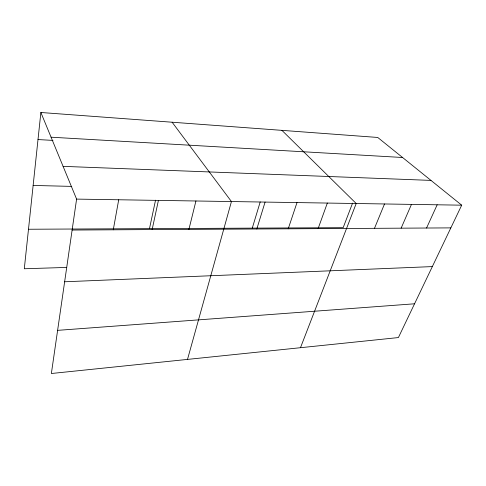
<?xml version="1.0" encoding="UTF-8"?>
<svg xmlns="http://www.w3.org/2000/svg" width="486" height="486" viewBox="0 0 486 486"><rect width="100%" height="100%" fill="white"/><g stroke="black" fill="none" stroke-linecap="round" stroke-linejoin="round"><path stroke-width="0.73" d="M40.873 112.491L76.6 199.102L51.37 373.509L398.405 337.563L461.7 205.183L377.731 137.459L40.873 112.491L24.3 268.758L66.722 267.422M113.268 229.811L118.706 199.77M149.481 228.645L155.538 200.177M152.136 229.586L158.418 200.396M188.908 229.38L195.937 200.985M187.505 359.409L231.439 201.544L172.117 122.217M252.27 228.134L260.204 201.951M256.802 228.991L265.083 202.079M288.216 228.815L297.001 202.583M318.093 228.645L327.339 203.063M352.569 203.124L343.165 227.679L28.492 229.246M300.482 347.709L356.202 203.519L281.916 130.357M374.493 228.323L384.505 203.962M401.132 228.171L411.466 204.387M426.556 228.025L437.169 204.794M57.609 330.358L414.552 303.793M64.638 281.777L432.34 266.589M72.122 230.042L450.844 227.885M76.6 199.102L461.7 205.183M33.139 185.445L71.77 186.393M63.095 166.358L430.973 180.403M38.005 139.561L52.992 140.399M51.066 137.198L402.584 157.5"/></g></svg>
